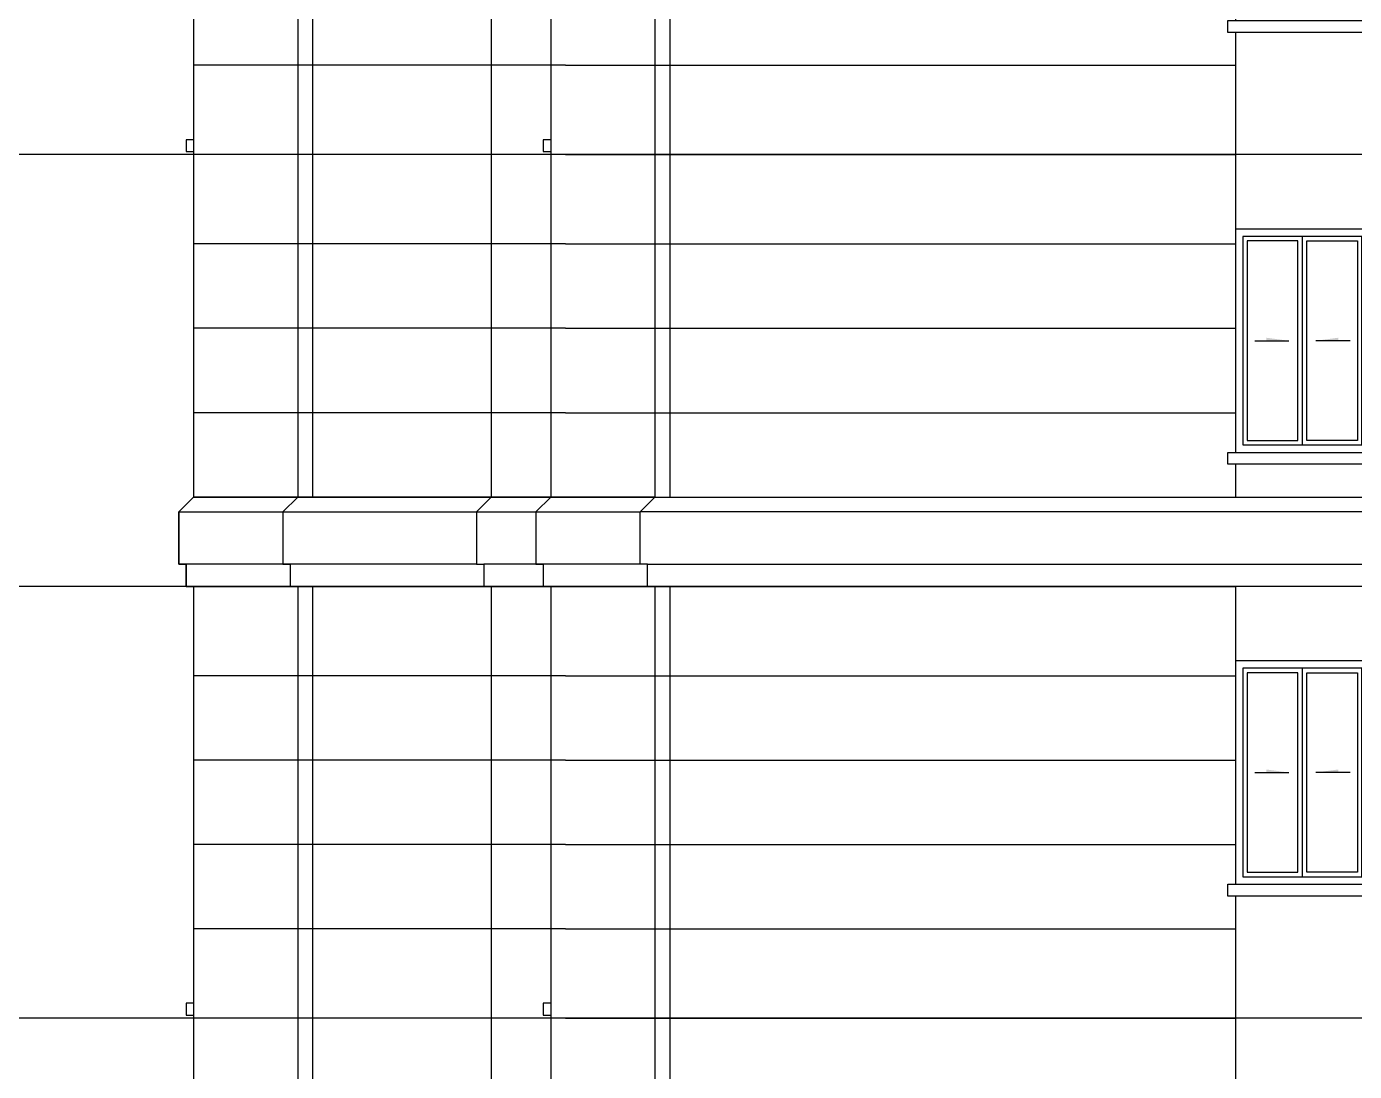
# Model space of a CAD drawing. Extents: x -59851 to 653804, y -249523 to 437614.
# Drawn here: x 312727 to 321649, y 371330 to 378348 of the extents above; entities that cross this region are included whole.
import ezdxf

# ---------------------------------------------------------------- set-up
doc = ezdxf.new("R2010")
doc.units = 0
doc.header["$LTSCALE"] = 1000
doc.header["$MEASUREMENT"] = 0
for name, color, linetype in [('_TCH_BOUNDARY', 7, 'Continuous'), ('A-材质分割线（横向）', 252, 'Continuous'), ('A-材质分割线（竖向）', 8, 'Continuous'), ('A-注释', 8, 'Continuous'), ('DOTE', 16, 'Continuous'), ('ELE-0', 142, 'Continuous'), ('ELE-2', 31, 'Continuous'), ('ELE-3', 35, 'Continuous'), ('ELE-6', 8, 'Continuous')]:
    doc.layers.add(name, color=color, linetype=linetype)

# ---------------------------------------------------------------- blocks, each defined once
blk = doc.blocks.new('jfdjksjkjkjkjkkj')
at = {"layer": 'A-注释'}
for points in [[(429217, 363047), (429067, 363047), (429067, 363067)], [(429399.4, 363047), (429549.4, 363047), (429549.4, 363067)]]:
    blk.add_hatch(color=256, dxfattribs=at).paths.add_polyline_path(points)
for points in [[(428987.9, 363047), (429217, 363047)], [(429628.5, 363047), (429399.4, 363047)]]:
    blk.add_lwpolyline(points, dxfattribs=at)
at = {"layer": 'ELE-0'}
blk.add_line((429308.2, 362347), (429308.2, 363747), dxfattribs=at)
for points in [[(428858.2, 362297), (429758.2, 362297), (429758.2, 363797), (428858.2, 363797)], [(428908.2, 362347), (429708.2, 362347), (429708.2, 363747), (428908.2, 363747)], [(429278.2, 363717), (428938.2, 363717), (428938.2, 362377), (429278.2, 362377)], [(429338.2, 363717), (429678.2, 363717), (429678.2, 362377), (429338.2, 362377)]]:
    blk.add_lwpolyline(points, close=True, dxfattribs=at)
blk = doc.blocks.new('2-12dongss')
at = {"layer": 'A-材质分割线（横向）'}
for points in [[(-246646.7, 337597), (-249146.7, 337597)], [(-246646.7, 337597), (-246046.7, 337597)], [(-246046.7, 337597), (-242146.7, 337597)], [(-246646.7, 337030.3), (-249146.7, 337030.3)], [(-246646.7, 337030.3), (-246046.7, 337030.3)], [(-246046.7, 337030.3), (-242146.7, 337030.3)], [(-246646.7, 336463.7), (-249146.7, 336463.7)], [(-246646.7, 336463.7), (-246046.7, 336463.7)], [(-246046.7, 336463.7), (-242146.7, 336463.7)], [(-246646.7, 335897), (-249146.7, 335897)], [(-246646.7, 335897), (-246046.7, 335897)], [(-246046.7, 335897), (-242146.7, 335897)], [(-246646.7, 335297), (-249146.7, 335297)], [(-246646.7, 335297), (-246046.7, 335297)], [(-246046.7, 335297), (-242146.7, 335297)]]:
    blk.add_lwpolyline(points, dxfattribs=at)
at = {"layer": 'A-材质分割线（竖向）'}
for points in [[(-242146.7, 338197), (-242146.7, 336197)], [(-242146.7, 336117), (-242146.7, 335297)]]:
    blk.add_lwpolyline(points, dxfattribs=at)
at = {"layer": 'ELE-2'}
for points in [[(-247146.7, 338197), (-247146.7, 335297)], [(-246046.7, 338197), (-246046.7, 335297)]]:
    blk.add_lwpolyline(points, dxfattribs=at)
at = {"layer": 'ELE-3'}
for points in [[(-246746.7, 338197), (-246746.7, 335297)], [(-246746.7, 335397), (-246796.7, 335397), (-246796.7, 335317), (-246746.7, 335317)]]:
    blk.add_lwpolyline(points, dxfattribs=at)
blk.add_lwpolyline([(-242196.7, 336197), (-241196.7, 336197), (-241196.7, 336117), (-242196.7, 336117)], close=True, dxfattribs=at)
at = {"layer": 'ELE-6'}
for points in [[(-249146.7, 338197), (-249146.7, 335297)], [(-248446.7, 338197), (-248446.7, 335297)], [(-249146.7, 335397), (-249196.7, 335397), (-249196.7, 335317), (-249146.7, 335317)]]:
    blk.add_lwpolyline(points, dxfattribs=at)
at = {"layer": 'ELE-0'}
blk.add_blockref('jfdjksjkjkjkjkkj', (-671004.9, -26100), dxfattribs=at)
blk = doc.blocks.new('jj100pb')
blk.add_wipeout([(114477.7, 286180.4), (114577.7, 286080.4), (114577.7, 285730.4), (114527.7, 285730.4), (114527.7, 285580.4), (89627.7, 285580.4), (89627.7, 285730.4), (89577.7, 285730.4), (89577.7, 286080.4), (89677.7, 286180.4)])
at = {"layer": '_TCH_BOUNDARY'}
blk.add_lwpolyline([(114477.7, 286180.4), (114577.7, 286080.4), (114577.7, 285730.4), (114527.7, 285730.4), (114527.7, 285580.4), (89627.7, 285580.4), (89627.7, 285730.4), (89577.7, 285730.4), (89577.7, 286080.4), (89677.7, 286180.4)], close=True, dxfattribs=at)
at = {"layer": 'ELE-2'}
blk.add_lwpolyline([(114477.7, 286180.4), (114577.7, 286080.4), (114577.7, 285730.4), (114527.7, 285730.4), (114527.7, 285580.4), (89627.7, 285580.4), (89627.7, 285730.4), (89577.7, 285730.4), (89577.7, 286080.4), (89677.7, 286180.4)], close=True, dxfattribs=at)
blk = doc.blocks.new('jjjia100')
at = {"layer": 'ELE-2'}
for points in [[(114477.7, 288807.7), (114577.7, 288707.7), (114577.7, 288357.7), (114527.7, 288357.7), (114527.7, 288207.7), (92727.7, 288207.7), (92727.7, 288357.7), (92677.7, 288357.7), (92677.7, 288707.7), (92777.7, 288807.7), (114477.7, 288807.7)], [(114577.7, 288707.7), (92677.7, 288707.7)], [(92727.7, 288357.7), (114527.7, 288357.7)]]:
    blk.add_lwpolyline(points, dxfattribs=at)
at = {"layer": 'ELE-3'}
for points in [[(92777.7, 288807.7), (91677.7, 288807.7), (91577.7, 288707.7), (91577.7, 288357.7), (91627.7, 288357.7), (91627.7, 288207.7), (92727.7, 288207.7)], [(92077.7, 288807.7), (91977.7, 288707.7), (91977.7, 288357.7), (92027.7, 288357.7), (92027.7, 288207.7), (92077.7, 288207.7)], [(91577.7, 288707.7), (92677.7, 288707.7)], [(92677.7, 288357.7), (91627.7, 288357.7)]]:
    blk.add_lwpolyline(points, dxfattribs=at)
at = {"layer": 'ELE-6'}
for points in [[(91677.7, 288807.7), (89677.7, 288807.7), (89577.7, 288707.7), (89577.7, 288357.7), (89627.7, 288357.7), (89627.7, 288207.7), (91627.7, 288207.7)], [(90377.7, 288807.7), (90277.7, 288707.7), (90277.7, 288357.7), (90327.7, 288357.7), (90327.7, 288207.7), (90377.7, 288207.7)], [(89577.7, 288707.7), (91577.7, 288707.7)], [(91577.7, 288357.7), (89627.7, 288357.7)]]:
    blk.add_lwpolyline(points, dxfattribs=at)

msp = doc.modelspace()

# ---------------------------------------------------------------- linework, layer by layer
at = {"layer": 'DOTE'}
msp.add_line((376966.8, 377487.8), (292125.9, 377487.8), dxfattribs=at)

# ---------------------------------------------------------------- block references
msp.add_blockref('2-12dongss', (562995.3, 33490.8))

# ---------------------------------------------------------------- next in the draw order: linework, layer by layer
msp.add_line((376966.8, 371687.8), (292125.9, 371687.8), dxfattribs=at)

# ---------------------------------------------------------------- next in the draw order: block references
msp.add_blockref('2-12dongss', (562995.3, 42190.8))

# ---------------------------------------------------------------- next in the draw order: block references
msp.add_blockref('2-12dongss', (562995.3, 39290.8))

# ---------------------------------------------------------------- next in the draw order: linework, layer by layer
for p, q in [((314648.6, 423848.2), (314648.6, 363523.9)), ((317048.6, 423848.2), (317048.6, 363523.9)), ((376966.8, 374587.8), (292125.9, 374587.8))]:
    msp.add_line(p, q, dxfattribs=at)

# ---------------------------------------------------------------- next in the draw order: block references
msp.add_blockref('2-12dongss', (562995.3, 36390.8))

# ---------------------------------------------------------------- next in the draw order: block references
msp.add_blockref('jj100pb', (224171, 89007.4))

# ---------------------------------------------------------------- next in the draw order: block references
msp.add_blockref('jjjia100', (224171, 86380.1))

doc.saveas('drawing.dxf')
